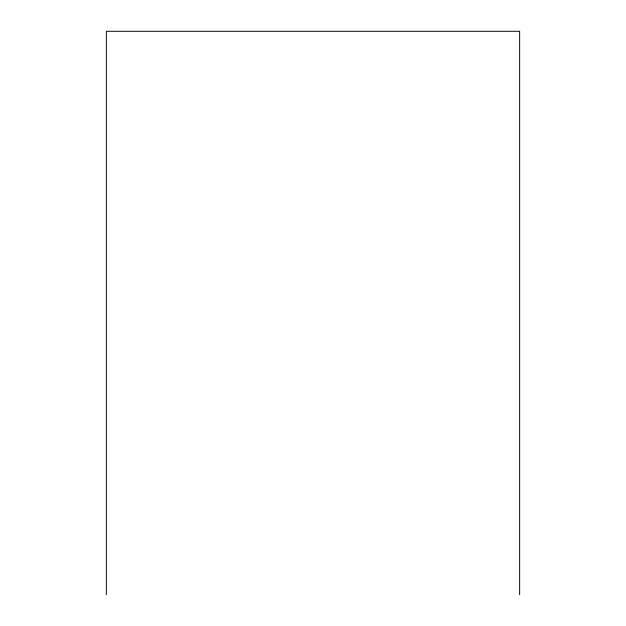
<?xml version="1.0" encoding="UTF-8"?>
<svg xmlns="http://www.w3.org/2000/svg" width="626" height="626" viewBox="0 0 626 626"><rect width="100%" height="100%" fill="white"/><g stroke="black" fill="none" stroke-linecap="round" stroke-linejoin="round"><path stroke-width="0.94" d="M519.635 594.7L519.635 31.3L106.365 31.3L106.365 594.7"/></g></svg>
